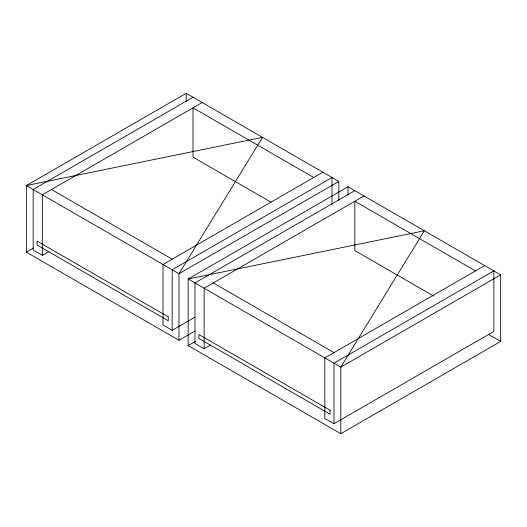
<?xml version="1.0" encoding="UTF-8"?>
<svg xmlns="http://www.w3.org/2000/svg" width="527" height="527" viewBox="0 0 527 527"><rect width="100%" height="100%" fill="white"/><g stroke="black" fill="none" stroke-linecap="round" stroke-linejoin="round"><path stroke-width="0.79" d="M338.835 200.326L338.835 181.426L186.196 93.299L26.35 185.583L26.35 252.156L178.989 340.277L195.333 330.844M193.007 97.231L33.161 189.516L33.161 250.035L42.338 255.332L48.728 251.642M202.184 102.528L42.338 194.812L42.338 255.332M26.35 252.156L33.451 248.052M322.853 172.197L163.008 264.482L163.008 325.001L172.177 330.297L194.911 317.168M338.835 181.426L178.989 273.711L26.35 185.583L262.518 137.363L178.989 273.711L178.989 340.277M348.011 186.723L188.165 279.007L188.165 345.574L340.804 433.701L500.65 341.417L500.65 274.844L348.011 186.723L348.011 194.937M354.823 190.655L194.977 282.94L194.977 343.459L204.147 348.755L210.543 345.06M363.992 195.952L204.147 288.236L204.147 348.755M188.165 345.574L195.267 341.476M484.662 265.615L324.816 357.905L324.816 418.418L333.993 423.715L493.839 331.43L493.839 270.911L333.993 363.202L333.993 423.715M500.65 274.844L340.804 367.135L188.165 279.007L424.327 230.78L340.804 367.135L340.804 433.701M313.684 177.494L193.007 107.824L193.007 157.145L271.089 202.223M475.492 270.911L354.823 201.242L354.823 250.562L433.616 296.055M488.582 334.447L500.65 341.417M51.508 189.516L172.177 259.185M213.316 282.94L333.993 352.609M332.023 204.476L332.023 177.494L172.177 269.778L172.177 330.297M186.196 93.299L186.196 101.52M168.245 316.832L37.094 241.109L37.094 245.042L168.245 320.765L168.245 316.832M330.06 410.25L198.903 334.533L198.903 338.466L330.06 414.182L330.06 410.25"/></g></svg>
